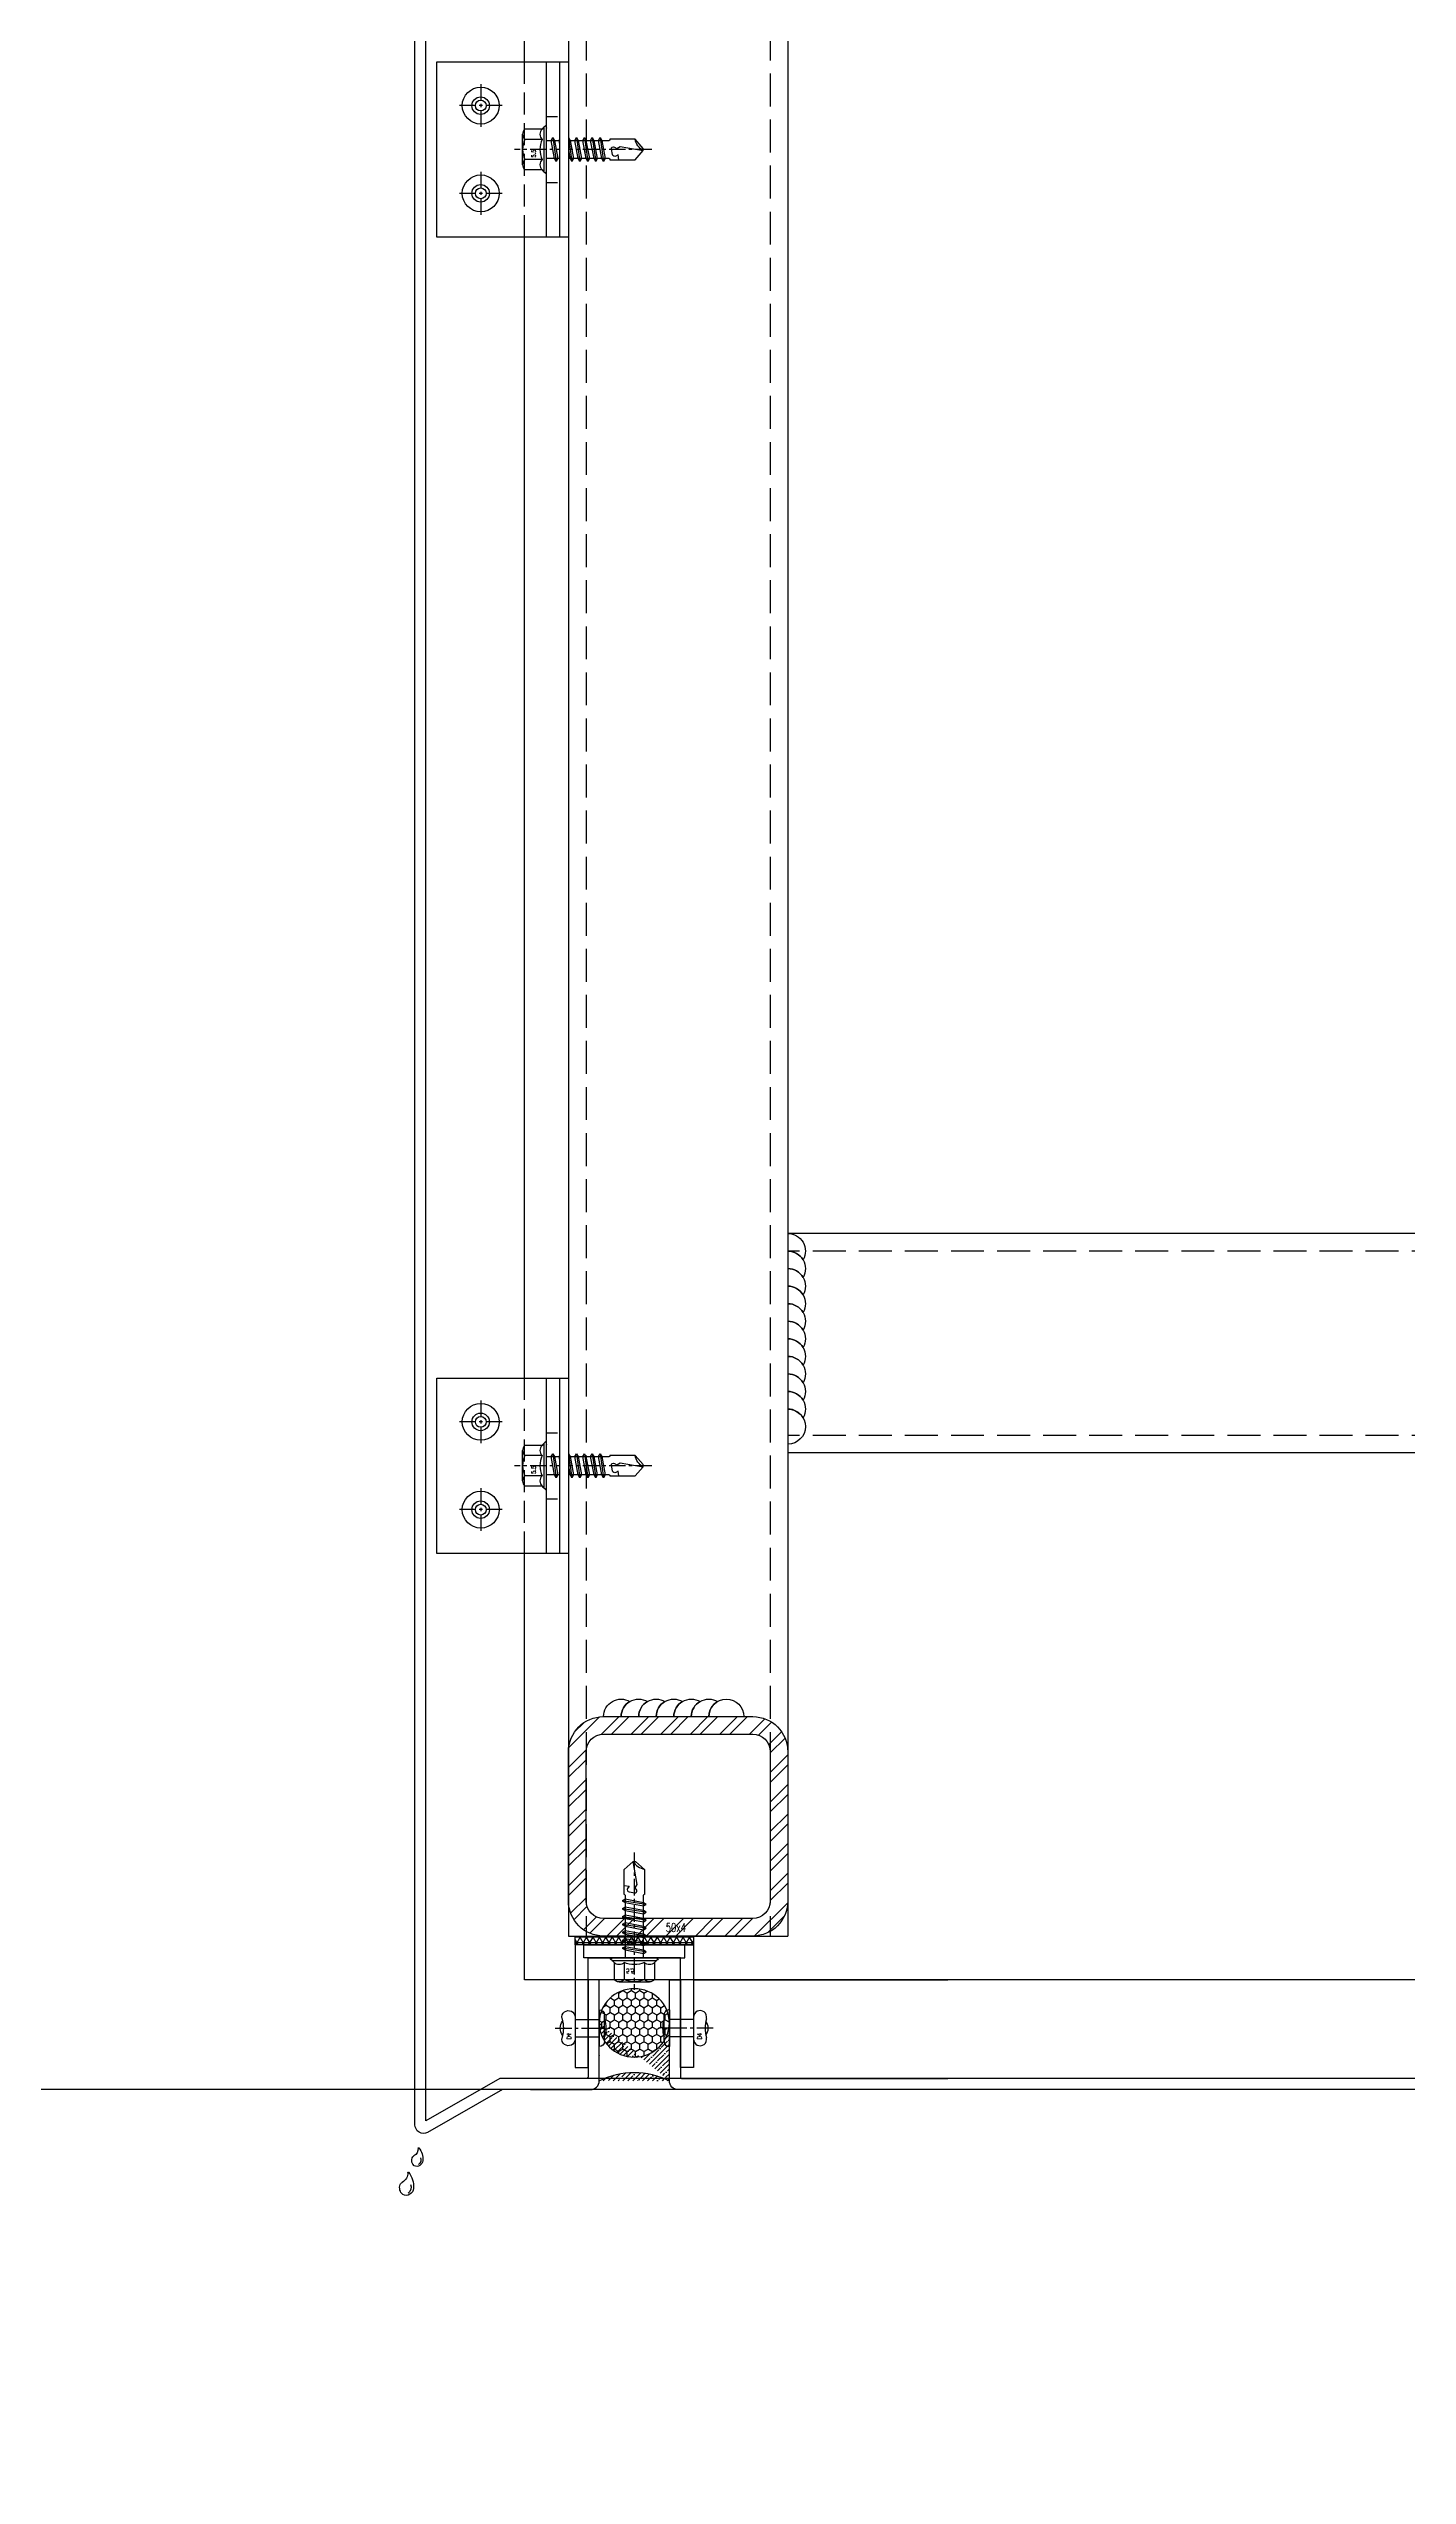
# Model space of a CAD drawing. Extents: x -202236 to 1002404, y -663931 to 1550022.
# Drawn here: x -62948 to -62638, y -344660 to -344107 of the extents above; entities that cross this region are included whole.
import ezdxf
from ezdxf.enums import TextEntityAlignment as Align

# ---------------------------------------------------------------- set-up
doc = ezdxf.new("R2010")
doc.units = 0
for name, pattern in [('CENTER', [2, 1.25, -0.25, 0.25, -0.25]), ('ZN-CENTER', [2, 1.25, -0.25, 0.25, -0.25]), ('ZN-DASH', [0.35, 0.25, -0.1])]:
    doc.linetypes.add(name, pattern=pattern)
for name, color, linetype in [('!ZN1-填充-8', 8, 'Continuous'), ('!ZN3-玻璃幕墙-4', 4, 'Continuous'), ('!ZN3-铝板幕墙-3', 3, 'Continuous'), ('!ZN4-辅助材料-1', 1, 'Continuous'), ('!ZN4-配件-11', 11, 'Continuous'), ('!ZN5-钢材投影-40', 40, 'Continuous'), ('!ZN5-钢材断面-2', 2, 'Continuous'), ('!ZN5-铝材投影-112', 112, 'Continuous'), ('!ZN5-铝材断面-6', 6, 'Continuous'), ('!ZN6-虚线-8', 8, 'ZN-DASH'), ('DIM', 173, 'Continuous'), ('Fill', 8, 'Continuous'), ('焊缝', 8, 'Continuous')]:
    doc.layers.add(name, color=color, linetype=linetype)
doc.layers.add('@ZN-型材编号（非打印层）', color=8, linetype='Continuous', plot=False)
doc.styles.add('DHTEXT-1', font='ROMANS.shx', dxfattribs={"width": 0.7, "bigfont": 'CHINESE.shx'})
doc.dimstyles.new('ZN80', dxfattribs={"dimscale": 80, "dimtxt": 2.5, "dimasz": 1.5, "dimexe": 1, "dimexo": 2, "dimgap": 0.9, "dimtad": 1, "dimdec": 0, "dimdsep": 46, "dimtxsty": 'DHTEXT-1', "dimblk": 'ARCHTICK', "dimcen": 2.5, "dimclrd": 173, "dimclre": 173, "dimclrt": 7, "dimazin": 2, "dimtfac": 0.4, "dimtdec": 0, "dimtix": 1, "dimtmove": 2, "dimatfit": 3, "dimfxl": 0, "dimtolj": 1, "dimtzin": 0, "dimarcsym": 0})

# ---------------------------------------------------------------- blocks, each defined once
blk = doc.blocks.new('_ArchTick')
at = {"color": 0, "linetype": 'ByBlock', "const_width": 0.4}
blk.add_lwpolyline([(-0.5, -0.5), (0.5, 0.5)], dxfattribs=at)
blk = doc.blocks.new('*D487')
at = {"layer": 'Defpoints', "color": 0, "ltscale": 800, "transparency": 16777216}
for p in [(-63201.79656388433, -343162.5819669603), (-62564.65910500291, -343162.5819669603), (-62564.65910500291, -344572.2202875914)]:
    blk.add_point(p, dxfattribs=at)
at = {"layer": 'DIM', "color": 173, "linetype": 'ByBlock', "lineweight": -2, "ltscale": 800, "transparency": 16777216}
for p, q in [((-62724.65910500291, -343162.5819669603), (-63281.79656388433, -343162.5819669603)), ((-63201.79656388432, -344572.2202875914), (-63201.79656388433, -343162.5819669603)), ((-62724.65910500291, -344572.2202875914), (-63281.79656388432, -344572.2202875914))]:
    blk.add_line(p, q, dxfattribs=at)
at = {"layer": 'DIM', "color": 173, "lineweight": -2, "ltscale": 800, "transparency": 16777216, "xscale": 120, "yscale": 120, "zscale": 120}
for p, rotation in [((-63201.79656388433, -343162.5819669603), 90), ((-63201.79656388432, -344572.2202875914), 270)]:
    blk.add_blockref('_ArchTick', p, dxfattribs=dict(at, rotation=rotation))
at = {"layer": 'DIM', "color": 7, "ltscale": 800, "transparency": 16777216, "insert": (-63404.32287967388, -343867.4011272758), "char_height": 200, "attachment_point": 5, "rotation": 90, "style": 'DHTEXT-1'}
blk.add_mtext('\\A1;变量', dxfattribs=at)
blk = doc.blocks.new('20180416.09092401')
at = {"layer": '!ZN4-辅助材料-1', "color": 145}
for centre, radius, start, end in [((5.127683875180082, -9.527080445579486), 3.929083365218296, 140.0494863723058, 186.0702906916663), ((2.569301465744502, -9.874517247109907), 1.350386337943727, 182.8888578461486, 295.698693372349), ((2.883247738369391, -9.7754918750652), 1.248660854965156, 155.4041278257192, 236.1311261347082), ((2.174841950123664, -7.057933603813581), 0.07999999999999999, 350.8229547068942, 137.7215802089008), ((4.088982268076506, -7.206065146187029), 1.840150474213452, 175.7811619460207, 243.5576802540261), ((2.130087360768812, -9.852415617489896), 1.607830084879627, 309.5964939930162, 21.78905564979884), ((2.880203436347074, -9.552556785318302), 0.7999999999999998, 21.78905564979884, 60.87559656107204), ((8.216526792559307, -15.71586802490492), 4.91135420652287, 140.0494863723058, 186.0702906916663), ((5.018548780761193, -16.15016402681795), 1.687982922429658, 182.8888578461486, 295.698693372349), ((5.410981621535029, -16.02638231176388), 1.560826068706444, 155.4041278257192, 236.1311261347082), ((4.525474386231508, -12.62943447269936), 0.09999999999999998, 350.8229547068942, 137.7215802089008), ((6.918149783683475, -12.81459890066617), 2.300188092766815, 175.7811619460207, 243.5576802540261), ((4.469531149545219, -16.12253698979475), 2.009787606099533, 309.5964939930162, 21.78905564979884), ((5.407176244014408, -15.74771344957844), 0.9999999999999998, 21.78905564979884, 60.87559656107204)]:
    blk.add_arc(centre, radius, start, end, dxfattribs=at)
blk = doc.blocks.new('A$Cf3634199')
at = {"layer": '!ZN3-铝板幕墙-3'}
blk.add_lwpolyline([(0.9768027840764262, -25), (-5, -25), (-22.10557280865032, -34.78885438182624, -0.5575365158990327), (-25, -33), (-25, -33), (-25, 1.114188406361791)], format="xyb", dxfattribs=at)
blk.add_lwpolyline([(0.9768027840764262, -22.5), (-5.664750713571266, -22.5), (-22.5, -32.13415873821214), (-22.5, 1.114188406361791)], dxfattribs=at)
at = {"layer": '!ZN5-铝材断面-6'}
blk.add_point((-25, -25), dxfattribs=at)
at = {"layer": '!ZN3-玻璃幕墙-4', "xscale": -1}
blk.add_blockref('20180416.09092401', (-22, -31.27194597589551), dxfattribs=at)
blk = doc.blocks.new('铝板16mm胶缝')
at = {"layer": '!ZN1-填充-8'}
h = blk.add_hatch(dxfattribs=at)
h.set_pattern_fill('HONEY', color=256, scale=0.7, angle=-270, style=0)
h.set_pattern_definition([(90, (10097.31989989708, 185.0232752102251), (-0.9623705000000002, 1.666875), [1.11125, -2.2225]), (210, (10097.31989989708, 185.0232752102251), (-0.9623708449331864, -1.666874800852732), [1.11125, -2.222499999999999]), (150, (10097.31989989708, 185.0232752102251), (-1.924741344933186, 1.991472677892826e-07), [-2.2225, 1.11125])])
edge = h.paths.add_edge_path()
edge.add_ellipse((-8.500000000207365, 14.57041595620103), major_axis=(-7.997393453053519, 3.358849100355043e-11), ratio=0.9747925043838522, start_angle=0, end_angle=360)
h = blk.add_hatch(dxfattribs=at)
h.set_pattern_fill('ANSI35', color=256, scale=0.5, angle=-270, style=0)
h.set_pattern_definition([(135, (0, 0), (-1.122532015133644, -1.122532015133644), []), (135, (0, 1.122532500000005), (-1.122532015133644, -1.122532015133644), [1.984375, -0.396875, 0, -0.396875])])
edge = h.paths.add_edge_path()
edge.add_line((-0.5052130940530333, 1.366215148264018), (-0.5026065471538459, 14.57041595616465))
edge.add_line((-16.50000000016007, 1.366215148336778), (-16.49739345326088, 14.57041595623741))
edge.add_ellipse((-8.500000000207365, 14.57041595620103), major_axis=(-7.997393453053519, 3.358849100355043e-11), ratio=0.9747925043838522, start_angle=0, end_angle=180)
edge.add_arc((-8.499999999414285, -14.44754302653018), 17.72215979008053, 63.16567149166988, 116.8343285139232)
at = {"layer": '!ZN4-辅助材料-1', "ltscale": 0.5}
blk.add_arc((-8.499999999414285, -14.44754302653018), 17.72215979008053, 63.16567149164778, 116.8343285139584, dxfattribs=at)
blk.add_ellipse((-8.500000000207365, 14.57041595620103), major_axis=(-7.997393453053519, 3.358849100355043e-11), ratio=0.9747925043838522, dxfattribs=at)
at = {"layer": 'Defpoints', "ltscale": 0.5}
for p in [(-16.50000000018917, -0.6337848516632221), (-8.500000000280124, -0.6337848516632221), (-0.4999999986393959, -0.6337848516632221)]:
    blk.add_point(p, dxfattribs=at)
blk = doc.blocks.new('*U253')
at = {"color": 0, "linetype": 'ZN-CENTER', "ltscale": 3}
blk.add_line((23.99999999999994, 2.188255855140087e-07), (-7.276562432845615, -1.533137051807418e-07), dxfattribs=at)
at = {"ltscale": 10}
for p, q in [((-5.449999999999818, -3.464101413275086), (-5.449999999999818, 3.464101817001181)), ((-1.015572715537019, 4.618802355381165), (-4.949999999997999, 4.618802355381165)), ((-1.015583010001137, 2.309401278621424), (-4.949999999997999, 2.309401278624835)), ((-0.5504878062047283, -5.115541284646254), (-0.5504878062065472, 5.115530008962667)), ((-0.1698801084603474, 5.480866579516958), (1.167940990853822e-05, 4.83959058622783)), ((0, -4.839613541317005), (0, 4.8396139450431)), ((0, 2.084999581674395), (14.28830168384373, 2.085001969002848)), ((1.419619596213958, 2.729999885991237), (2.200602679755074, -2.730000114008757)), ((3.219619596213958, 2.729999881768008), (4.000602679755074, -2.730000118231986)), ((5.019619596213958, 2.729999877544779), (5.800602679755074, -2.730000122455214)), ((6.819619596213958, 2.729999873321551), (7.600602679755074, -2.730000126678443)), ((8.619619596213958, 2.729999869098322), (9.400602679755075, -2.730000130901672)), ((10.41961959621396, 2.729999864875094), (11.20060267975507, -2.7300001351249)), ((12.21961959621396, 2.729999860651865), (13.00060267975507, -2.730000139348129)), ((-1.015583010002956, -2.30940087489533), (-4.94999999999618, -2.30940087489874)), ((-1.015583010001137, -4.618801951655071), (-4.949999999999818, -4.618801951654161)), ((-0.1698801084603474, -5.480877855198726), (1.167940990853822e-05, -4.839601861909371)), ((14.28834179297628, -2.085001744372565), (0, -2.084999717997933))]:
    blk.add_line(p, q, dxfattribs=at)
for points in [[(1.828211756127738, -2.085000114008789), (1.047228672586622, 2.084999885991241), (1.419619596213901, 2.729999885991095), (1.792010519841123, 2.084999885991241), (2.57299360338241, -2.085000114008761), (2.200602679755074, -2.730000114008771)], [(3.628211756127738, -2.085000118232018), (2.847228672586622, 2.084999881768012), (3.219619596213901, 2.729999881767866), (3.592010519841123, 2.084999881768012), (4.37299360338241, -2.085000118231989), (4.000602679755074, -2.730000118232)], [(5.428211756127738, -2.085000122455247), (4.647228672586622, 2.084999877544783), (5.019619596213901, 2.729999877544637), (5.392010519841123, 2.084999877544783), (6.17299360338241, -2.085000122455218), (5.800602679755074, -2.730000122455229)], [(7.228211756127738, -2.085000126678475), (6.447228672586622, 2.084999873321555), (6.819619596213901, 2.729999873321409), (7.192010519841123, 2.084999873321555), (7.97299360338241, -2.085000126678447), (7.600602679755074, -2.730000126678457)], [(9.028211756127739, -2.085000130901704), (8.247228672586623, 2.084999869098326), (8.619619596213902, 2.72999986909818), (8.992010519841124, 2.084999869098326), (9.77299360338241, -2.085000130901676), (9.400602679755075, -2.730000130901686)], [(10.82821175612774, -2.085000135124933), (10.04722867258662, 2.084999864875098), (10.4196195962139, 2.729999864874951), (10.79201051984112, 2.084999864875098), (11.57299360338241, -2.085000135124904), (11.20060267975507, -2.730000135124914)], [(12.62821175612774, -2.085000139348161), (11.84722867258662, 2.084999860651869), (12.2196195962139, 2.729999860651723), (12.59201051984112, 2.084999860651869), (13.37299360338241, -2.085000139348133), (13.00060267975507, -2.730000139348143)]]:
    blk.add_lwpolyline(points, close=True, dxfattribs=at)
for points in [[(14.28755614132959, -2.084999790480305, -0.414213562373095), (14.44551068678416, -2.242954335934877), (14.44551068678416, -2.321931608662732), (20.17706341883141, -2.321931608662732), (21.99999672497771, -0.2620664843346907), (21.99999672497771, 0.2620669033741529), (20.1770634188305, 2.321932027703048), (14.44551068678416, 2.321932027703616), (14.44551068678416, 2.242954754974284, -0.414213562373095), (14.28755614132959, 2.085000209519654)], [(16.51287844574838, -2.321931608662732), (16.35611659158181, -1.195959136936376), (15.82661205339483, -1.523970797760166, -0.5304615897786895), (15.03442566961419, -1.169417307181045), (14.81075563571315, 0.0990784896746442, -0.6513157956771675), (15.47433833661651, 0.5440859063701903), (16.0012324895205, 0.2109028390927443), (16.76803563861736, 0.6608451827776259), (21.99999672497771, -0.2620664843346907, -0.2012259957209903), (20.1770634188305, 2.321932027703048)]]:
    blk.add_lwpolyline(points, format="xyb", dxfattribs=at)
for centre, radius, start, end in [((-3.866666666665878, 3.464101817001181), 1.583333333333237, 133.1735511071865, 226.8264488928781), ((0.1333333333341216, 2.018612281773358e-07), 5.583333333333248, 155.5673023206315, 204.4326976793683), ((0.06775032333098352, 3.464101817001181), 1.583333333333237, 133.1735511071865, 226.8264488928781), ((4.067750323330984, 2.018612281773358e-07), 5.583333333333248, 155.5673023206315, 204.4326976793683), ((7.477939400387186, -2.867559875829768), 11.3218976996017, 132.4921501626091, 138.6063620026382), ((-3.866666666665878, -3.464101413275086), 1.583333333333237, 133.1735511071865, 226.8264488927399), ((0.06775032333098352, -3.464101413275086), 1.583333333333237, 133.1735511071865, 226.8264488927399), ((7.477939400387186, 2.867548600148227), 11.3218976996017, 221.3935592101043, 227.5078498373909)]:
    blk.add_arc(centre, radius, start, end, dxfattribs=at)
at = {"layer": 'Defpoints', "color": 0, "ltscale": 10, "style": 'DHTEXT-1', "width": 0.7}
blk.add_text('5.5', height=1, rotation=90, dxfattribs=at).set_placement((-2.461643067588102, -0.9299515093815011), align=Align.CENTER)
blk = doc.blocks.new('铝板连接件1(新规)')
at = {"layer": '!ZN1-填充-8'}
h = blk.add_hatch(dxfattribs=at)
h.set_pattern_fill('NET3', color=256, scale=0.4, angle=180, style=0)
h.set_pattern_definition([(179.9999999999999, (18968.5970618126, 39999.08912065818), (-9.724564495274452e-16, -1.27), []), (239.9999999999999, (18968.5970618126, 39999.08912065818), (1.099852262806237, -0.6350000000000011), []), (299.9999999999999, (18968.5970618126, 39999.08912065818), (1.099852262806238, 0.6349999999999989), [])])
h.paths.add_polyline_path([(-13.49999960709829, 1.999950581193843), (-13.49999960709829, -4.941880615660921e-05), (13.50000039290171, -4.941880615660921e-05), (13.50000039290171, 1.999950581193843)])
at = {"layer": '!ZN4-辅助材料-1', "ltscale": 5}
blk.add_lwpolyline([(-13.49999960709829, 1.999950581193843), (-13.49999960709829, -4.941880615660921e-05), (13.50000039290171, -4.941880615660921e-05), (13.50000039290171, 1.999950581193843)], close=True, dxfattribs=at)
at = {"layer": '!ZN5-铝材投影-112'}
for points in [[(11.50000039217412, 1.999950581193843), (-13.49999960709829, 1.999950581193843), (-13.49999960709829, 29.99995058118657), (-10.49999960709829, 29.99995058118657), (-10.4999996056431, 4.999950581193843), (11.50000039362931, 4.999950581193843)], [(-11.49999960343848, 1.999950581193843), (13.50000039583392, 1.999950581193843), (13.50000039583392, 29.99995058118657), (10.50000039583392, 29.99995058118657), (10.50000039437873, 4.999950581193843), (-11.49999960489367, 4.999950581193843)]]:
    blk.add_lwpolyline(points, close=True, dxfattribs=at)
at = {"layer": '!ZN4-配件-11', "color": 1, "rotation": 270}
blk.add_blockref('*U253', (-5.816109478473663e-06, 4.999950581179291), dxfattribs=at)
blk = doc.blocks.new('*U196')
at = {"color": 0, "linetype": 'CENTER', "ltscale": 3}
blk.add_line((10.0124521631674, 5.329070518200751e-14), (-2.451370260241674, 5.329070518200751e-14), dxfattribs=at)
at = {"linetype": 'ByBlock', "lineweight": -2, "ltscale": 10}
for p, q in [((-1.19999999999709, -2.999999999995627), (-1.19999999999709, 2.999999999995733)), ((0, 4.200000000000099), (0, -4.199999999999992)), ((5.50000000054162, 2.000000000000053), (0, 2.000000000000053)), ((5.50000000054162, 2.500000000000053), (5.50000000054162, -2.499999999999947)), ((5.50000000054162, -1.999999999999947), (0, -1.999999999999947))]:
    blk.add_line(p, q, dxfattribs=at)
for centre, radius, start, end in [((4.415117063422031, -3.584688101909705e-12), 5.96066603962293, 160.3950489643864, 199.6049510356135), ((0, 2.999999999995733), 1.2, 90, 180), ((7.00000000054162, 2.500000000000053), 1.5, 348.4480414647314, 180), ((16.16515139045397, 5.329070518200751e-14), 8, 164.3308475018224, 195.6691524981776), ((6.186535024229231, -0.0009536892320660684), 2.672094166157843, 323.2266208412516, 36.78433105121244), ((0, -2.999999999995627), 1.2, 180, 270), ((7.00000000054162, -2.499999999999947), 1.5, 180, 11.5519585352685)]:
    blk.add_arc(centre, radius, start, end, dxfattribs=at)
at = {"layer": 'Defpoints', "color": 0, "ltscale": 10, "style": 'DHTEXT-1', "width": 0.7}
blk.add_text('D4', height=1, rotation=90, dxfattribs=at).set_placement((7.370543652128534, -1.846676056511448), align=Align.CENTER)
blk = doc.blocks.new('*U198')
at = {"layer": '!ZN3-铝板幕墙-3'}
for p, q in [((-13.5, -5.000049419315474), (-71.44746374130165, -5.000049419315474)), ((13.5, -5.000049419315474), (23.64613651806468, -5.000049419329262))]:
    blk.add_line(p, q, dxfattribs=at)
for points in [[(-71.44746374130165, -30.0000494193082), (-9.999999998515705, -30.00004941932275, 0.4142135623731721), (-7.999999998515705, -28.00004941932275), (-7.999999998515705, -5.000049419315474), (-10.4999999985157, -5.000049419315474), (-10.4999999985157, -27.00004941920633, -0.4142135623730951), (-10.9999999985157, -27.50004941920633), (-71.44746374130165, -27.50004941920633)], [(23.64613651806468, -30.00004941932199), (9.999999998515705, -30.00004941932275, -0.4142135623731721), (7.999999998515705, -28.00004941932275), (7.999999998515705, -5.000049419315474), (10.4999999985157, -5.000049419315474), (10.4999999985157, -27.00004941920633, 0.4142135623730951), (10.9999999985157, -27.50004941920633), (23.64613651806468, -27.50004941922012)]]:
    blk.add_lwpolyline(points, format="xyb", dxfattribs=at)
at = {"layer": '!ZN4-辅助材料-1'}
blk.add_blockref('铝板16mm胶缝', (8.499999998748535, -29.36626456765953), dxfattribs=at)
at = {"layer": '!ZN4-配件-11', "rotation": 180}
blk.add_blockref('铝板连接件1(新规)', (3.929089871235192e-07, 4.999950581193843), dxfattribs=at)
at = {"layer": '!ZN4-配件-11', "color": 1, "xscale": -1}
blk.add_blockref('*U196', (-8.000000001935405, -16.00004941931553), dxfattribs=at)
at = {"layer": '!ZN4-配件-11', "color": 1}
blk.add_blockref('*U196', (7.999999998952262, -16.00004941931553), dxfattribs=at)
blk = doc.blocks.new('方管钢50x4')
at = {"layer": 'Fill'}
h = blk.add_hatch(dxfattribs=at)
h.set_pattern_fill('ANSI32', color=8, scale=0.5, style=0)
h.set_pattern_definition([(45, (-2819.744272670329, -883.7318041504182), (-3.367596045400933, 3.367596045400933), []), (45, (-2817.499207670329, -883.7318041504182), (-3.367596045400933, 3.367596045400933), [])])
edge = h.paths.add_edge_path(flags=16)
edge.add_line((-17, 21.00000000000011), (17, 21))
edge.add_arc((17, 17), 4, 0, 90, ccw=False)
edge.add_line((21, 17), (21, -16.99999999999977))
edge.add_arc((17, -16.99999999999977), 4, 270, 360, ccw=False)
edge.add_line((17, -20.99999999999977), (-17, -20.99999999999989))
edge.add_arc((-17, -16.99999999999989), 4, 180, 270, ccw=False)
edge.add_line((-21, -16.99999999999989), (-21, 17.00000000000011))
edge.add_arc((-17, 17.00000000000011), 4, 90, 180, ccw=False)
edge = h.paths.add_edge_path()
edge.add_line((-17, 25.00000000000011), (17, 25))
edge.add_arc((17, 17), 8, 0, 90, ccw=False)
edge.add_line((25, 17), (25, -16.99999999999977))
edge.add_arc((17, -16.99999999999977), 8, 270, 360, ccw=False)
edge.add_line((17, -24.99999999999977), (-17, -24.99999999999989))
edge.add_arc((-17, -16.99999999999989), 8, 180, 270, ccw=False)
edge.add_line((-25, -16.99999999999989), (-25, 17.00000000000011))
edge.add_arc((-17, 17.00000000000011), 8, 90, 180, ccw=False)
for points in [[(-17, 25.00000000000011), (17, 25, -0.4142135623730951), (25, 17), (25, -16.99999999999977, -0.4142135623730951), (17, -24.99999999999977), (-17, -24.99999999999989, -0.4142135623730951), (-25, -16.99999999999989), (-25, 17.00000000000011, -0.4142135623730951)], [(-17, 21.00000000000011), (17, 21, -0.414213562373095), (21, 17), (21, -16.99999999999977, -0.414213562373095), (17, -20.99999999999977), (-17, -20.99999999999989, -0.4142135623730961), (-21, -16.99999999999989), (-21, 17.00000000000011, -0.414213562373095)]]:
    blk.add_lwpolyline(points, format="xyb", close=True)
at = {"layer": '@ZN-型材编号（非打印层）', "style": 'DHTEXT-1', "width": 0.7}
blk.add_text('50x4', height=2, dxfattribs=at).set_placement((-0.5126066602133506, -23.03511422043846), align=Align.MIDDLE_CENTER)
blk = doc.blocks.new('*U199')
at = {"layer": '!ZN5-钢材断面-2'}
blk.add_blockref('方管钢50x4', (-5.684341886080801e-14, -1.70530256582424e-13), dxfattribs=at)
blk = doc.blocks.new('*U188')
at = {"color": 0, "linetype": 'ZN-CENTER', "ltscale": 3}
blk.add_line((23.99999999999994, 2.188255855140087e-07), (-7.276562432845615, -1.533137051807418e-07), dxfattribs=at)
at = {"ltscale": 10}
for p, q in [((-5.449999999999818, -3.464101413275086), (-5.449999999999818, 3.464101817001181)), ((-1.015572715537019, 4.618802355381165), (-4.949999999997999, 4.618802355381165)), ((-1.015583010001137, 2.309401278621424), (-4.949999999997999, 2.309401278624835)), ((-0.5504878062047283, -5.115541284646254), (-0.5504878062065472, 5.115530008962667)), ((-0.1698801084603474, 5.480866579516958), (1.167940990853822e-05, 4.83959058622783)), ((0, -4.839613541317005), (0, 4.8396139450431)), ((0, 2.084999581674395), (14.28830168384373, 2.085001969002848)), ((1.419619596213958, 2.729999885991237), (2.200602679755074, -2.730000114008757)), ((3.219619596213958, 2.729999881768008), (4.000602679755074, -2.730000118231986)), ((5.019619596213958, 2.729999877544779), (5.800602679755074, -2.730000122455214)), ((6.819619596213958, 2.729999873321551), (7.600602679755074, -2.730000126678443)), ((8.619619596213958, 2.729999869098322), (9.400602679755075, -2.730000130901672)), ((10.41961959621396, 2.729999864875094), (11.20060267975507, -2.7300001351249)), ((12.21961959621396, 2.729999860651865), (13.00060267975507, -2.730000139348129)), ((-1.015583010002956, -2.30940087489533), (-4.94999999999618, -2.30940087489874)), ((-1.015583010001137, -4.618801951655071), (-4.949999999999818, -4.618801951654161)), ((-0.1698801084603474, -5.480877855198726), (1.167940990853822e-05, -4.839601861909371)), ((14.28834179297628, -2.085001744372565), (0, -2.084999717997933))]:
    blk.add_line(p, q, dxfattribs=at)
for points in [[(1.828211756127738, -2.085000114008789), (1.047228672586622, 2.084999885991241), (1.419619596213901, 2.729999885991095), (1.792010519841123, 2.084999885991241), (2.57299360338241, -2.085000114008761), (2.200602679755074, -2.730000114008771)], [(3.628211756127738, -2.085000118232018), (2.847228672586622, 2.084999881768012), (3.219619596213901, 2.729999881767866), (3.592010519841123, 2.084999881768012), (4.37299360338241, -2.085000118231989), (4.000602679755074, -2.730000118232)], [(5.428211756127738, -2.085000122455247), (4.647228672586622, 2.084999877544783), (5.019619596213901, 2.729999877544637), (5.392010519841123, 2.084999877544783), (6.17299360338241, -2.085000122455218), (5.800602679755074, -2.730000122455229)], [(7.228211756127738, -2.085000126678475), (6.447228672586622, 2.084999873321555), (6.819619596213901, 2.729999873321409), (7.192010519841123, 2.084999873321555), (7.97299360338241, -2.085000126678447), (7.600602679755074, -2.730000126678457)], [(9.028211756127739, -2.085000130901704), (8.247228672586623, 2.084999869098326), (8.619619596213902, 2.72999986909818), (8.992010519841124, 2.084999869098326), (9.77299360338241, -2.085000130901676), (9.400602679755075, -2.730000130901686)], [(10.82821175612774, -2.085000135124933), (10.04722867258662, 2.084999864875098), (10.4196195962139, 2.729999864874951), (10.79201051984112, 2.084999864875098), (11.57299360338241, -2.085000135124904), (11.20060267975507, -2.730000135124914)], [(12.62821175612774, -2.085000139348161), (11.84722867258662, 2.084999860651869), (12.2196195962139, 2.729999860651723), (12.59201051984112, 2.084999860651869), (13.37299360338241, -2.085000139348133), (13.00060267975507, -2.730000139348143)]]:
    blk.add_lwpolyline(points, close=True, dxfattribs=at)
for points in [[(14.28755614132959, -2.084999790480305, -0.414213562373095), (14.44551068678416, -2.242954335934877), (14.44551068678416, -2.321931608662732), (20.17706341883141, -2.321931608662732), (21.99999672497771, -0.2620664843346907), (21.99999672497771, 0.2620669033741529), (20.1770634188305, 2.321932027703048), (14.44551068678416, 2.321932027703616), (14.44551068678416, 2.242954754974284, -0.414213562373095), (14.28755614132959, 2.085000209519654)], [(16.51287844574838, -2.321931608662732), (16.35611659158181, -1.195959136936376), (15.82661205339483, -1.523970797760166, -0.5304615897786895), (15.03442566961419, -1.169417307181045), (14.81075563571315, 0.0990784896746442, -0.6513157956771675), (15.47433833661651, 0.5440859063701903), (16.0012324895205, 0.2109028390927443), (16.76803563861736, 0.6608451827776259), (21.99999672497771, -0.2620664843346907, -0.2012259957209903), (20.1770634188305, 2.321932027703048)]]:
    blk.add_lwpolyline(points, format="xyb", dxfattribs=at)
for centre, radius, start, end in [((-3.866666666665878, 3.464101817001181), 1.583333333333237, 133.1735511071865, 226.8264488928781), ((0.1333333333341216, 2.018612281773358e-07), 5.583333333333248, 155.5673023206315, 204.4326976793683), ((0.06775032333098352, 3.464101817001181), 1.583333333333237, 133.1735511071865, 226.8264488928781), ((4.067750323330984, 2.018612281773358e-07), 5.583333333333248, 155.5673023206315, 204.4326976793683), ((7.477939400387186, -2.867559875829768), 11.3218976996017, 132.4921501626091, 138.6063620026382), ((-3.866666666665878, -3.464101413275086), 1.583333333333237, 133.1735511071865, 226.8264488927399), ((0.06775032333098352, -3.464101413275086), 1.583333333333237, 133.1735511071865, 226.8264488927399), ((7.477939400387186, 2.867548600148227), 11.3218976996017, 221.3935592101043, 227.5078498373909)]:
    blk.add_arc(centre, radius, start, end, dxfattribs=at)
at = {"layer": 'Defpoints', "color": 0, "ltscale": 10, "style": 'DHTEXT-1', "width": 0.7}
blk.add_text('5.5', height=1, rotation=90, dxfattribs=at).set_placement((-2.461643067588102, -0.9299515093815011), align=Align.CENTER)
blk = doc.blocks.new('*U191')
at = {"color": 0, "linetype": 'CENTER', "ltscale": 3}
for p, q in [((4.884922855083761, 5.329070518200751e-14), (-4.884922855083761, 5.329070518200751e-14)), ((0, 4.884922855083778), (0, -4.884922855083708))]:
    blk.add_line(p, q, dxfattribs=at)
at = {"linetype": 'ByBlock', "ltscale": 10}
for radius in [4.199999809265137, 2, 1.225000023841858]:
    blk.add_circle((0, 5.329070518200751e-14), radius, dxfattribs=at)
blk = doc.blocks.new('*U200')
at = {"layer": '!ZN1-填充-8'}
h = blk.add_hatch(dxfattribs=at)
h.set_pattern_fill('NET3', color=256, scale=0.75, angle=180, style=0)
h.set_pattern_definition([(180, (-1731.7059275028, 294.7401969027198), (-2.916190190469635e-16, -2.38125), []), (240, (-1731.7059275028, 294.7401969027198), (2.062222992761694, -1.190625), []), (299.9999999999999, (-1731.7059275028, 294.7401969027198), (2.062222992761694, 1.190624999999999), [])])
h.paths.add_polyline_path([(20, 0), (-20, 0), (-20, -2), (20, -2)])
at = {"ltscale": 0.125}
blk.add_wipeout([(-20, -30.000000000020236), (20, -30.000000000020236), (19.999999999999996, -5), (-20.000000000000004, -4.999999999971351)], dxfattribs=at).dxf.layer = '!ZN6-虚线-8'
at = {"layer": '!ZN5-铝材投影-112', "ltscale": 0.25}
blk.add_line((-20, -5), (20, -5), dxfattribs=at)
at = {"layer": '!ZN5-铝材投影-112'}
blk.add_lwpolyline([(20, -2), (-20, -2), (-20, -30.00000000002228), (20, -30.00000000002228)], close=True, dxfattribs=at)
at = {"layer": '!ZN6-虚线-8', "linetype": 'ZN-DASH', "ltscale": 10}
for p, q in [((-7.5, -5), (-7.500000000007276, -2.000000000001364)), ((7.5, -5.000000000029274), (7.500000000017053, -2.000000000030639))]:
    blk.add_line(p, q, dxfattribs=at)
at = {"layer": '!ZN6-虚线-8', "color": 8, "linetype": 'ZN-DASH', "ltscale": 20}
blk.add_line((-20, -10.00004941924908), (20, -10.00004941924908), dxfattribs=at)
at = {"layer": '!ZN4-配件-11', "color": 1, "xscale": -1, "rotation": 270}
for name, p in [('*U188', (0, -4.999999999985675)), ('*U191', (-10, -20.00000000002228)), ('*U191', (9.999999999976126, -20.00000000001597))]:
    blk.add_blockref(name, p, dxfattribs=at)
at = {"ltscale": 0.25}
blk.add_wipeout([(20, 7.105427357601002e-15), (20, -2.000000000001357), (-20, -2.000000000001357), (-20, 7.105427357601002e-15)], dxfattribs=at).dxf.layer = '!ZN4-辅助材料-1'
at = {"layer": '!ZN4-辅助材料-1'}
blk.add_lwpolyline([(20, 0), (-20, 0), (-20, -2), (20, -2)], close=True, dxfattribs=at)
blk = doc.blocks.new('*D558')
at = {"layer": 'Defpoints', "color": 0, "ltscale": 800, "transparency": 16777216}
for p in [(-62833.60459813106, -344572.2202873529), (-63201.79656388435, -345072.2202879923), (-62833.60459813106, -345072.2202879923)]:
    blk.add_point(p, dxfattribs=at)
at = {"layer": 'DIM', "color": 173, "linetype": 'ByBlock', "lineweight": -2, "ltscale": 800, "transparency": 16777216}
for p, q in [((-63201.79656388435, -344572.2202873529), (-63201.79656388435, -344452.2202873529)), ((-62993.60459813106, -344572.2202873529), (-63281.79656388435, -344572.2202873529)), ((-63201.79656388435, -344572.2202873529), (-63201.79656388435, -345072.2202879923)), ((-62993.60459813106, -345072.2202879923), (-63281.79656388435, -345072.2202879923)), ((-63201.79656388435, -345072.2202879923), (-63201.79656388435, -345192.2202879923))]:
    blk.add_line(p, q, dxfattribs=at)
at = {"layer": 'DIM', "color": 173, "lineweight": -2, "ltscale": 800, "transparency": 16777216, "xscale": 120, "yscale": 120, "zscale": 120}
for p, rotation in [((-63201.79656388435, -344572.2202873529), 270), ((-63201.79656388435, -345072.2202879923), 90)]:
    blk.add_blockref('_ArchTick', p, dxfattribs=dict(at, rotation=rotation))
at = {"layer": 'DIM', "color": 7, "ltscale": 800, "transparency": 16777216, "insert": (-63373.79656388444, -344822.2202876725), "char_height": 200, "attachment_point": 5, "rotation": 90, "style": 'DHTEXT-1'}
blk.add_mtext('\\A1;500', dxfattribs=at)

msp = doc.modelspace()

# ---------------------------------------------------------------- linework, layer by layer
at = {"layer": '!ZN3-铝板幕墙-3'}
for points in [[(-62864.35144991893, -344572.2202874842), (-62864.35144991893, -343162.5819669602), (-62514.65910499525, -343162.5819669602)], [(-62861.85144991893, -344569.7202874838), (-62861.85144991893, -343165.0819669602), (-62514.65910499525, -343165.0819669602)], [(-62514.65910495057, -344547.2202875913), (-62839.35144991893, -344547.2202875913), (-62839.35144991893, -343187.5819669602), (-62514.65910499525, -343187.5819669602)], [(-62514.65910495057, -344569.7202875913), (-62845.01620107589, -344569.7202875913)], [(-62514.65910495057, -344572.2202875913), (-62844.35145036232, -344572.2202875913)]]:
    msp.add_lwpolyline(points, dxfattribs=at)
at = {"layer": '!ZN5-钢材投影-40'}
for p, q in [((-62829.35144994549, -343199.2236368447), (-62829.35144994548, -344537.2202379812)), ((-62779.3514499455, -343199.2236368447), (-62779.35144994548, -344537.2202379812)), ((-62524.65910496145, -344377.1072111301), (-62779.35144994549, -344377.1072111301)), ((-62524.65910496145, -344427.1072111301), (-62779.35144994549, -344427.1072111301)), ((-62829.35144994548, -344537.2202379812), (-62779.35144994548, -344537.2202379812))]:
    msp.add_line(p, q, dxfattribs=at)
at = {"layer": '!ZN6-虚线-8', "ltscale": 30}
for p, q in [((-62825.35144994549, -343199.2236368447), (-62825.35144994548, -344537.2202379812)), ((-62783.35144994559, -343199.2236368447), (-62783.35144994559, -344537.2202379812)), ((-62524.65910496145, -344381.1072111301), (-62779.35144994549, -344381.1072111301)), ((-62524.65910496145, -344423.10721113), (-62779.35144994549, -344423.10721113))]:
    msp.add_line(p, q, dxfattribs=at)
at = {"layer": '焊缝', "ltscale": 800}
for points in [[(-62779.35144994549, -344377.1072111301, -0.5773502691896255), (-62775.88734833035, -344383.1072111301, 0.2679491924311229), (-62779.35144994549, -344381.1072111301, -0.5773502691896255), (-62775.88734833035, -344387.1072111301, 0.2679491924311229), (-62779.35144994549, -344385.1072111301, -0.5773502691896255), (-62775.88734833035, -344391.1072111301, 0.2679491924311229), (-62779.35144994549, -344389.1072111301, -0.5773502691896255), (-62775.88734833035, -344395.1072111301, 0.2679491924311229), (-62779.35144994549, -344393.1072111301, -0.5773502691896255), (-62775.88734833035, -344399.1072111301, 0.2679491924311229), (-62779.35144994549, -344397.1072111301, -0.5773502691896255), (-62775.88734833035, -344403.1072111301, 0.2679491924311229), (-62779.35144994549, -344401.1072111301, -0.5773502691896255), (-62775.88734833035, -344407.1072111301, 0.2679491924311229), (-62779.35144994549, -344405.1072111301, -0.5773502691896255), (-62775.88734833035, -344411.1072111301, 0.2679491924311229), (-62779.35144994549, -344409.1072111301, -0.5773502691896255), (-62775.88734833035, -344415.1072111301, 0.2679491924311229), (-62779.35144994549, -344413.1072111301, -0.5773502691896255), (-62775.88734833035, -344419.1072111301, 0.2679491924311229), (-62779.35144994549, -344417.1072111301, -0.9999999999999999), (-62779.35144994549, -344425.1072111301, -0.9999999999999999)], [(-62821.35144994548, -344487.2202379812, -0.5773502691896255), (-62815.35144994548, -344483.7561363661, 0.2679491924311224), (-62817.35144994548, -344487.2202379812, -0.5773502691896255), (-62811.35144994548, -344483.7561363661, 0.2679491924311224), (-62813.35144994548, -344487.2202379812, -0.5773502691896255), (-62807.35144994548, -344483.7561363661, 0.2679491924311224), (-62809.35144994548, -344487.2202379812, -0.5773502691896255), (-62803.35144994548, -344483.7561363661, 0.2679491924311224), (-62805.35144994548, -344487.2202379812, -0.5773502691896255), (-62799.35144994548, -344483.7561363661, 0.2679491924311224), (-62801.35144994548, -344487.2202379812, -0.5773502691896255), (-62795.35144994548, -344483.7561363661, 0.2679491924311224), (-62797.35144994548, -344487.2202379812, -0.9999999999999999), (-62789.35144994548, -344487.2202379812, -0.9999999999999999)]]:
    msp.add_lwpolyline(points, format="xyb", dxfattribs=at)

# ---------------------------------------------------------------- block references
at = {"layer": '!ZN3-铝板幕墙-3', "ltscale": 1000}
msp.add_blockref('A$Cf3634199', (-62839.35144994549, -344547.2202873527), dxfattribs=at)
at = {"layer": '!ZN4-配件-11'}
msp.add_blockref('*U199', (-62804.35144994548, -344512.2202379812), dxfattribs=at)
at = {"xscale": -1}
msp.add_blockref('*U198', (-62814.3514439553, -344542.2202379334), dxfattribs=at)

# ---------------------------------------------------------------- dimensions: what is measured, and where the dimension line sits
at = {"layer": 'DIM', "ltscale": 800}
dim = msp.add_aligned_dim(p1=(-62564.65910500288, -344572.2202875913), p2=(-62564.65910500288, -343162.5819669602), distance=637.1374588814506, text='变量', dimstyle='ZN80', dxfattribs=at)
dim.commit()
dim.dimension.update_dxf_attribs({"geometry": '*D487', "text_midpoint": (-63404.32287967388, -343867.4011272758)})

# ---------------------------------------------------------------- next in the draw order: block references
at = {"xscale": -1, "rotation": 270}
for p in [(-62829.35144994548, -344130.042023695), (-62829.35144994548, -344430.042023695)]:
    msp.add_blockref('*U200', p, dxfattribs=at)

# ---------------------------------------------------------------- next in the draw order: dimensions: what is measured, and where the dimension line sits
at = {"layer": 'DIM', "ltscale": 800}
dim = msp.add_linear_dim(base=(-63201.79656388435, -345072.2202879923), p1=(-62833.60459813103, -344572.2202873527), p2=(-62833.60459813103, -345072.2202879922), angle=90, dimstyle='ZN80', dxfattribs=at)
dim.commit()
dim.dimension.update_dxf_attribs({"geometry": '*D558', "text_midpoint": (-63373.79656388444, -344822.2202876725)})

doc.saveas('drawing.dxf')
